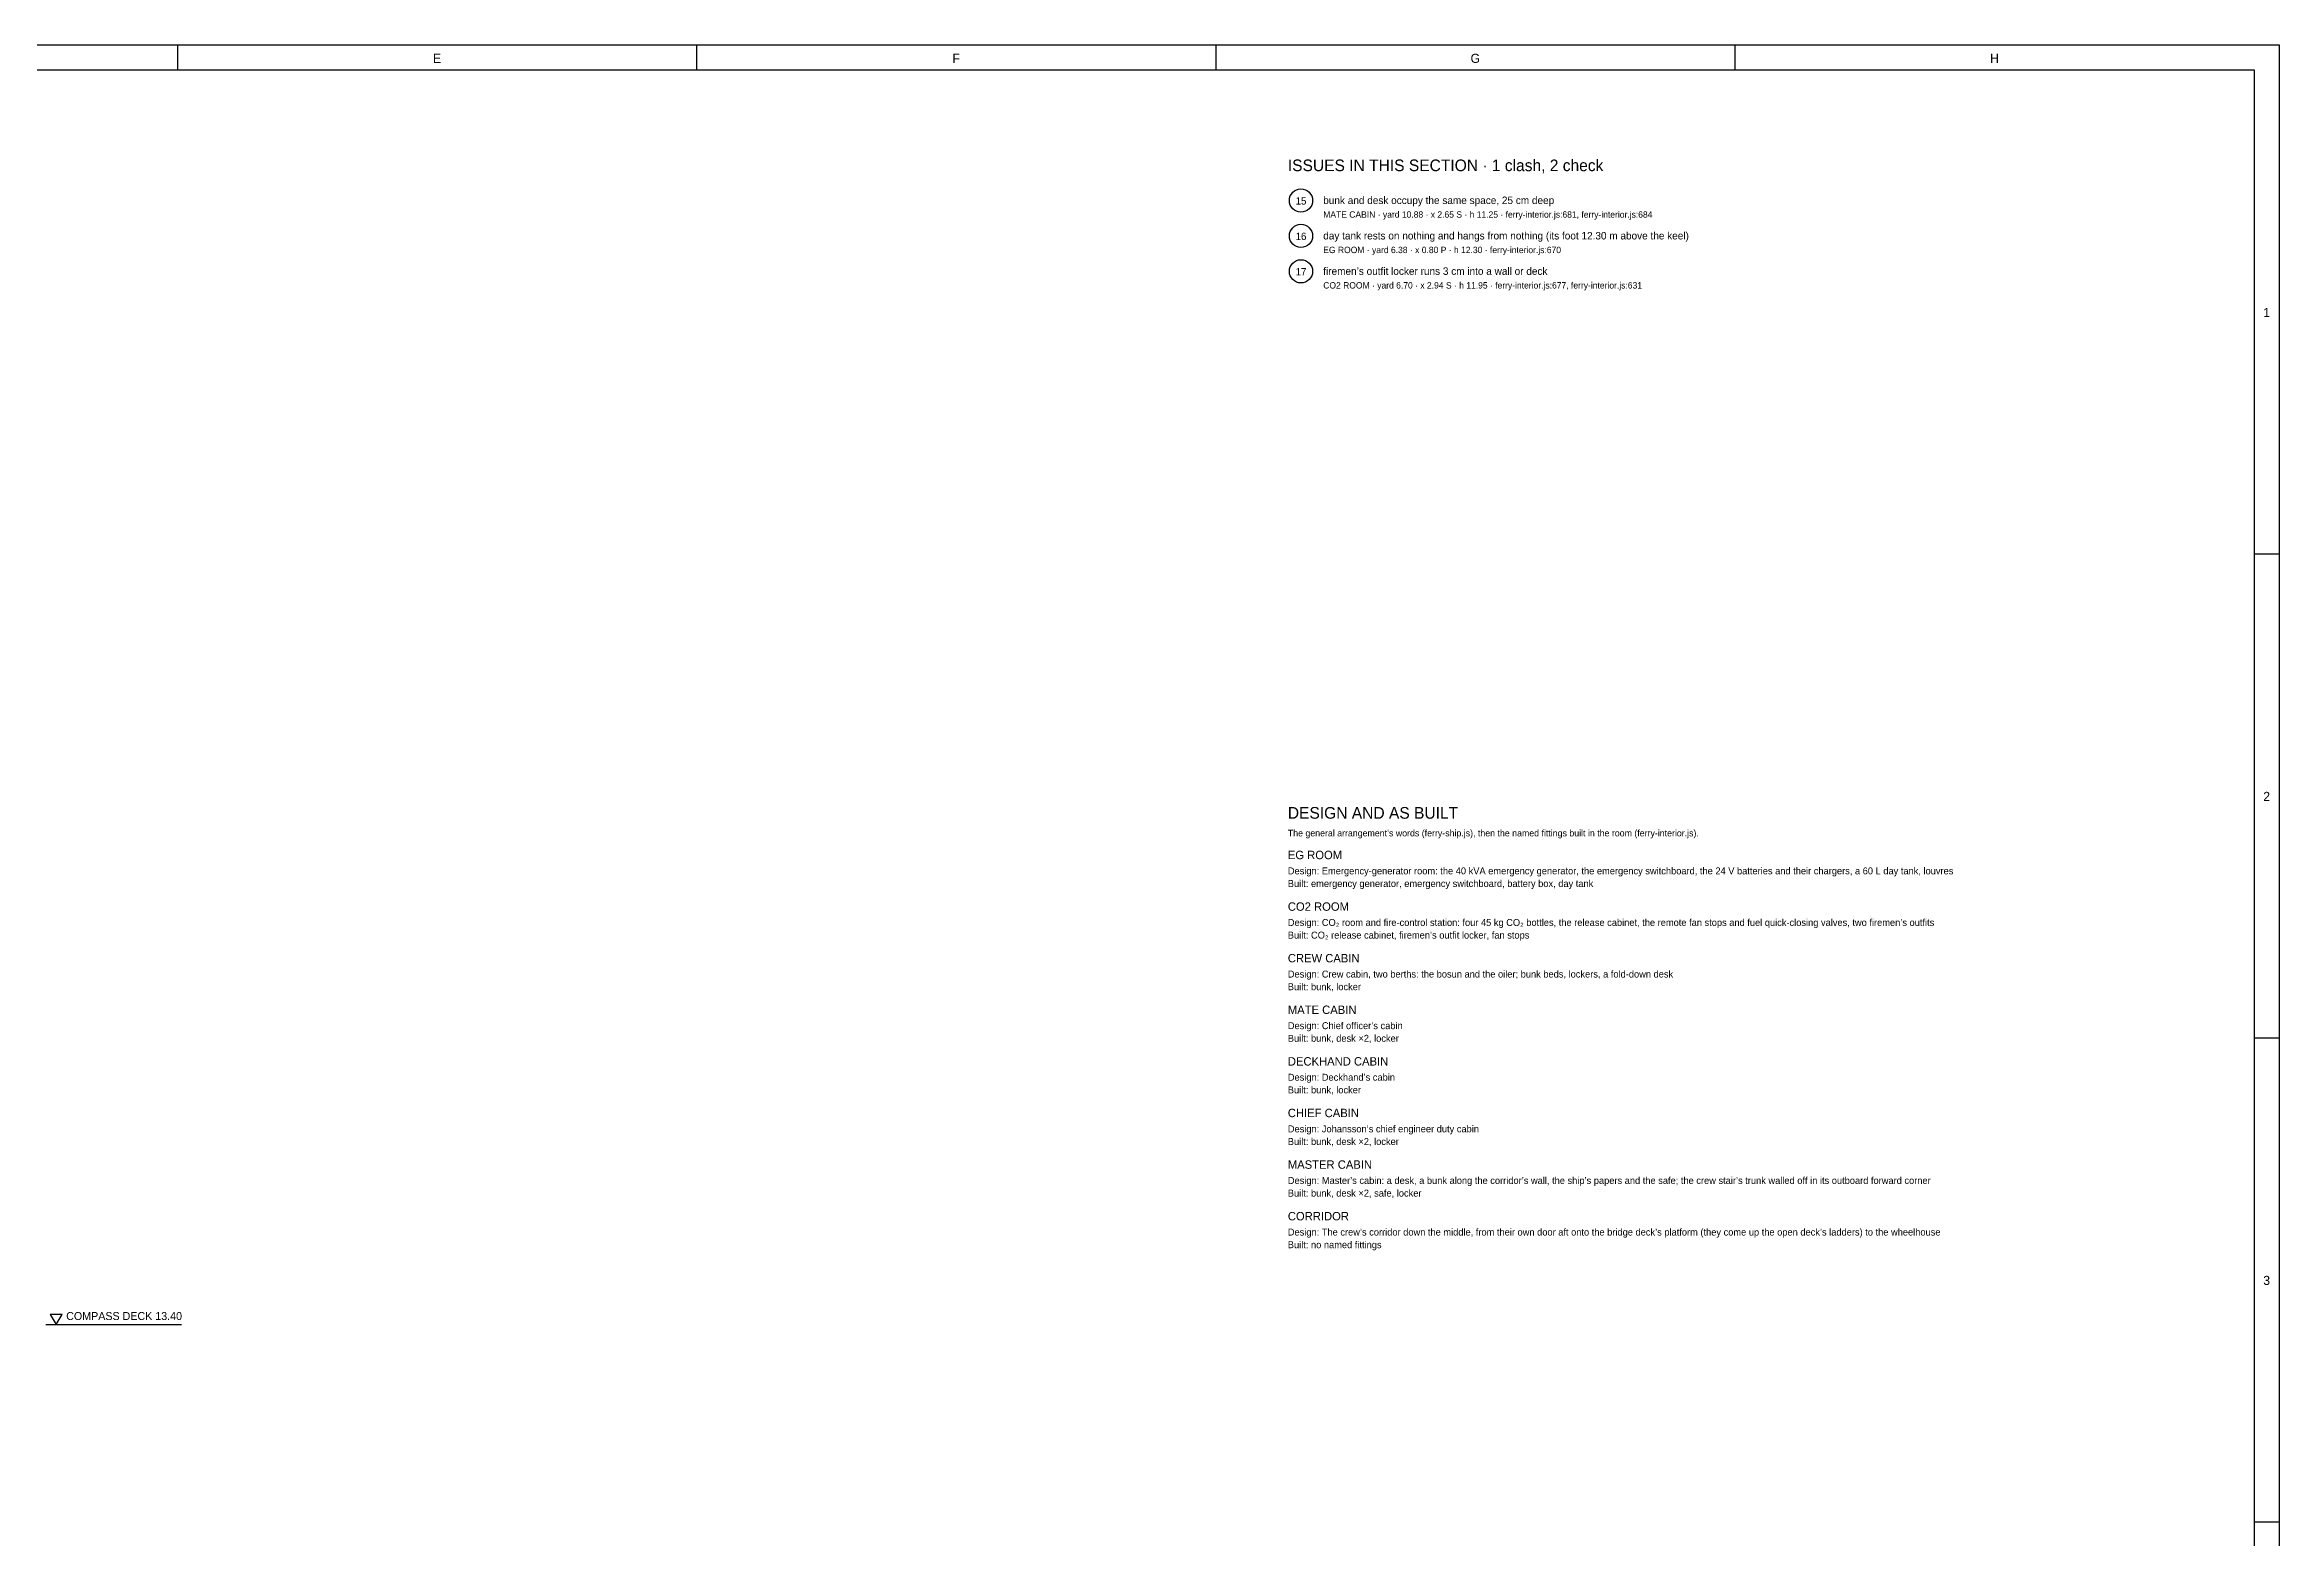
# Model space of a CAD drawing. Extents: x 5 to 836, y 5 to 589.
# Drawn here: x 394.2 to 836, y 293.8 to 589 of the extents above; entities that cross this region are included whole.
import ezdxf
from ezdxf.enums import TextEntityAlignment as Align

# ---------------------------------------------------------------- set-up
doc = ezdxf.new("R2010")
doc.units = 0
for name, color, linetype in [('CHECK', 40, 'CONTINUOUS'), ('CHECK-TEXT', 40, 'CONTINUOUS'), ('DIM', 3, 'CONTINUOUS'), ('FRAME', 7, 'CONTINUOUS'), ('GA-TEXT', 4, 'CONTINUOUS'), ('MARKUP', 1, 'CONTINUOUS'), ('MARKUP-TEXT', 1, 'CONTINUOUS'), ('TEXT', 7, 'CONTINUOUS'), ('THIN', 7, 'CONTINUOUS')]:
    doc.layers.add(name, color=color, linetype=linetype)

msp = doc.modelspace()

# ---------------------------------------------------------------- linework, layer by layer
at = {"layer": 'CHECK'}
for centre in [(642.6, 551.2), (642.6, 544.2)]:
    msp.add_circle(centre, 2.3, dxfattribs=at)
at = {"layer": 'DIM'}
for p, q in [((394.5, 336), (421.28, 336)), ((397.7, 338), (395.3, 338)), ((395.3, 338), (396.5, 336)), ((396.5, 336), (397.7, 338))]:
    msp.add_line(p, q, dxfattribs=at)
at = {"layer": 'FRAME'}
for p, q in [((10, 584), (831, 584)), ((831, 584), (831, 10))]:
    msp.add_line(p, q, dxfattribs=at)
at = {"layer": 'MARKUP'}
msp.add_circle((642.6, 558.2), 2.3, dxfattribs=at)
at = {"layer": 'THIN'}
for p, q in [((5, 589), (836, 589)), ((420.5, 589), (420.5, 584)), ((523.13, 589), (523.13, 584)), ((625.75, 589), (625.75, 584)), ((728.38, 589), (728.38, 584)), ((836, 589), (836, 5)), ((831, 488.33), (836, 488.33)), ((831, 392.67), (836, 392.67)), ((831, 297), (836, 297))]:
    msp.add_line(p, q, dxfattribs=at)

# ---------------------------------------------------------------- texts
at = {"layer": 'CHECK-TEXT'}
for s, p in [('16', (642.6, 550.4)), ('17', (642.6, 543.4))]:
    msp.add_text(s, height=1.44, dxfattribs=at).set_placement(p, align=Align.CENTER)
for s, p in [('EG ROOM · yard 6.38 · x 0.80 P · h 12.30 · ferry-interior.js:670', (647, 547.8)), ('CO2 ROOM · yard 6.70 · x 2.94 S · h 11.95 · ferry-interior.js:677, ferry-interior.js:631', (647, 540.8))]:
    msp.add_text(s, height=1.26, dxfattribs=at).set_placement(p)
at = {"layer": 'GA-TEXT'}
for s, p in [('Built: emergency generator, emergency switchboard, battery box, day tank', (640, 422.5)), ('Built: CO₂ release cabinet, firemen’s outfit locker, fan stops', (640, 412.3)), ('Built: bunk, locker', (640, 402.1)), ('Built: bunk, desk ×2, locker', (640, 391.9)), ('Built: bunk, locker', (640, 381.7)), ('Built: bunk, desk ×2, locker', (640, 371.5)), ('Built: bunk, desk ×2, safe, locker', (640, 361.3)), ('Built: no named fittings', (640, 351.1))]:
    msp.add_text(s, height=1.37, dxfattribs=at).set_placement(p)
at = {"layer": 'MARKUP-TEXT'}
msp.add_text('15', height=1.44, dxfattribs=at).set_placement((642.6, 557.4), align=Align.CENTER)
msp.add_text('MATE CABIN · yard 10.88 · x 2.65 S · h 11.25 · ferry-interior.js:681, ferry-interior.js:684', height=1.26, dxfattribs=at).set_placement((647, 554.8))
at = {"layer": 'TEXT'}
for s, p in [('E', (471.81, 585.4)), ('F', (574.44, 585.4)), ('G', (677.06, 585.4)), ('H', (779.69, 585.4)), ('1', (833.5, 535.17)), ('2', (833.5, 439.5)), ('3', (833.5, 343.83))]:
    msp.add_text(s, height=1.8, dxfattribs=at).set_placement(p, align=Align.CENTER)
for s, height, p in [('ISSUES IN THIS SECTION · 1 clash, 2 check', 2.3, (640, 564)), ('bunk and desk occupy the same space, 25 cm deep', 1.48, (647, 557.5)), ('day tank rests on nothing and hangs from nothing (its foot 12.30 m above the keel)', 1.48, (647, 550.5)), ('firemen’s outfit locker runs 3 cm into a wall or deck', 1.48, (647, 543.5)), ('DESIGN AND AS BUILT', 2.3, (640, 436)), ('The general arrangement’s words (ferry-ship.js), then the named fittings built in the room (ferry-interior.js).', 1.3, (640, 432.5)), ('EG ROOM', 1.66, (640, 428)), ('Design: Emergency-generator room: the 40 kVA emergency generator, the emergency switchboard, the 24 V batteries and their chargers, a 60 L day tank, louvres', 1.37, (640, 425)), ('CO2 ROOM', 1.66, (640, 417.8)), ('Design: CO₂ room and fire-control station: four 45 kg CO₂ bottles, the release cabinet, the remote fan stops and fuel quick-closing valves, two firemen’s outfits', 1.37, (640, 414.8)), ('CREW CABIN', 1.66, (640, 407.6)), ('Design: Crew cabin, two berths: the bosun and the oiler; bunk beds, lockers, a fold-down desk', 1.37, (640, 404.6)), ('MATE CABIN', 1.66, (640, 397.4)), ('Design: Chief officer’s cabin', 1.37, (640, 394.4)), ('DECKHAND CABIN', 1.66, (640, 387.2)), ('Design: Deckhand’s cabin', 1.37, (640, 384.2)), ('CHIEF CABIN', 1.66, (640, 377)), ('Design: Johansson’s chief engineer duty cabin', 1.37, (640, 374)), ('MASTER CABIN', 1.66, (640, 366.8)), ('Design: Master’s cabin: a desk, a bunk along the corridor’s wall, the ship’s papers and the safe; the crew stair’s trunk walled off in its outboard forward corner', 1.37, (640, 363.8)), ('CORRIDOR', 1.66, (640, 356.6)), ('Design: The crew’s corridor down the middle, from their own door aft onto the bridge deck’s platform (they come up the open deck’s ladders) to the wheelhouse', 1.37, (640, 353.6)), ('COMPASS DECK 13.40', 1.58, (398.5, 336.9))]:
    msp.add_text(s, height=height, dxfattribs=at).set_placement(p)

doc.saveas('drawing.dxf')
